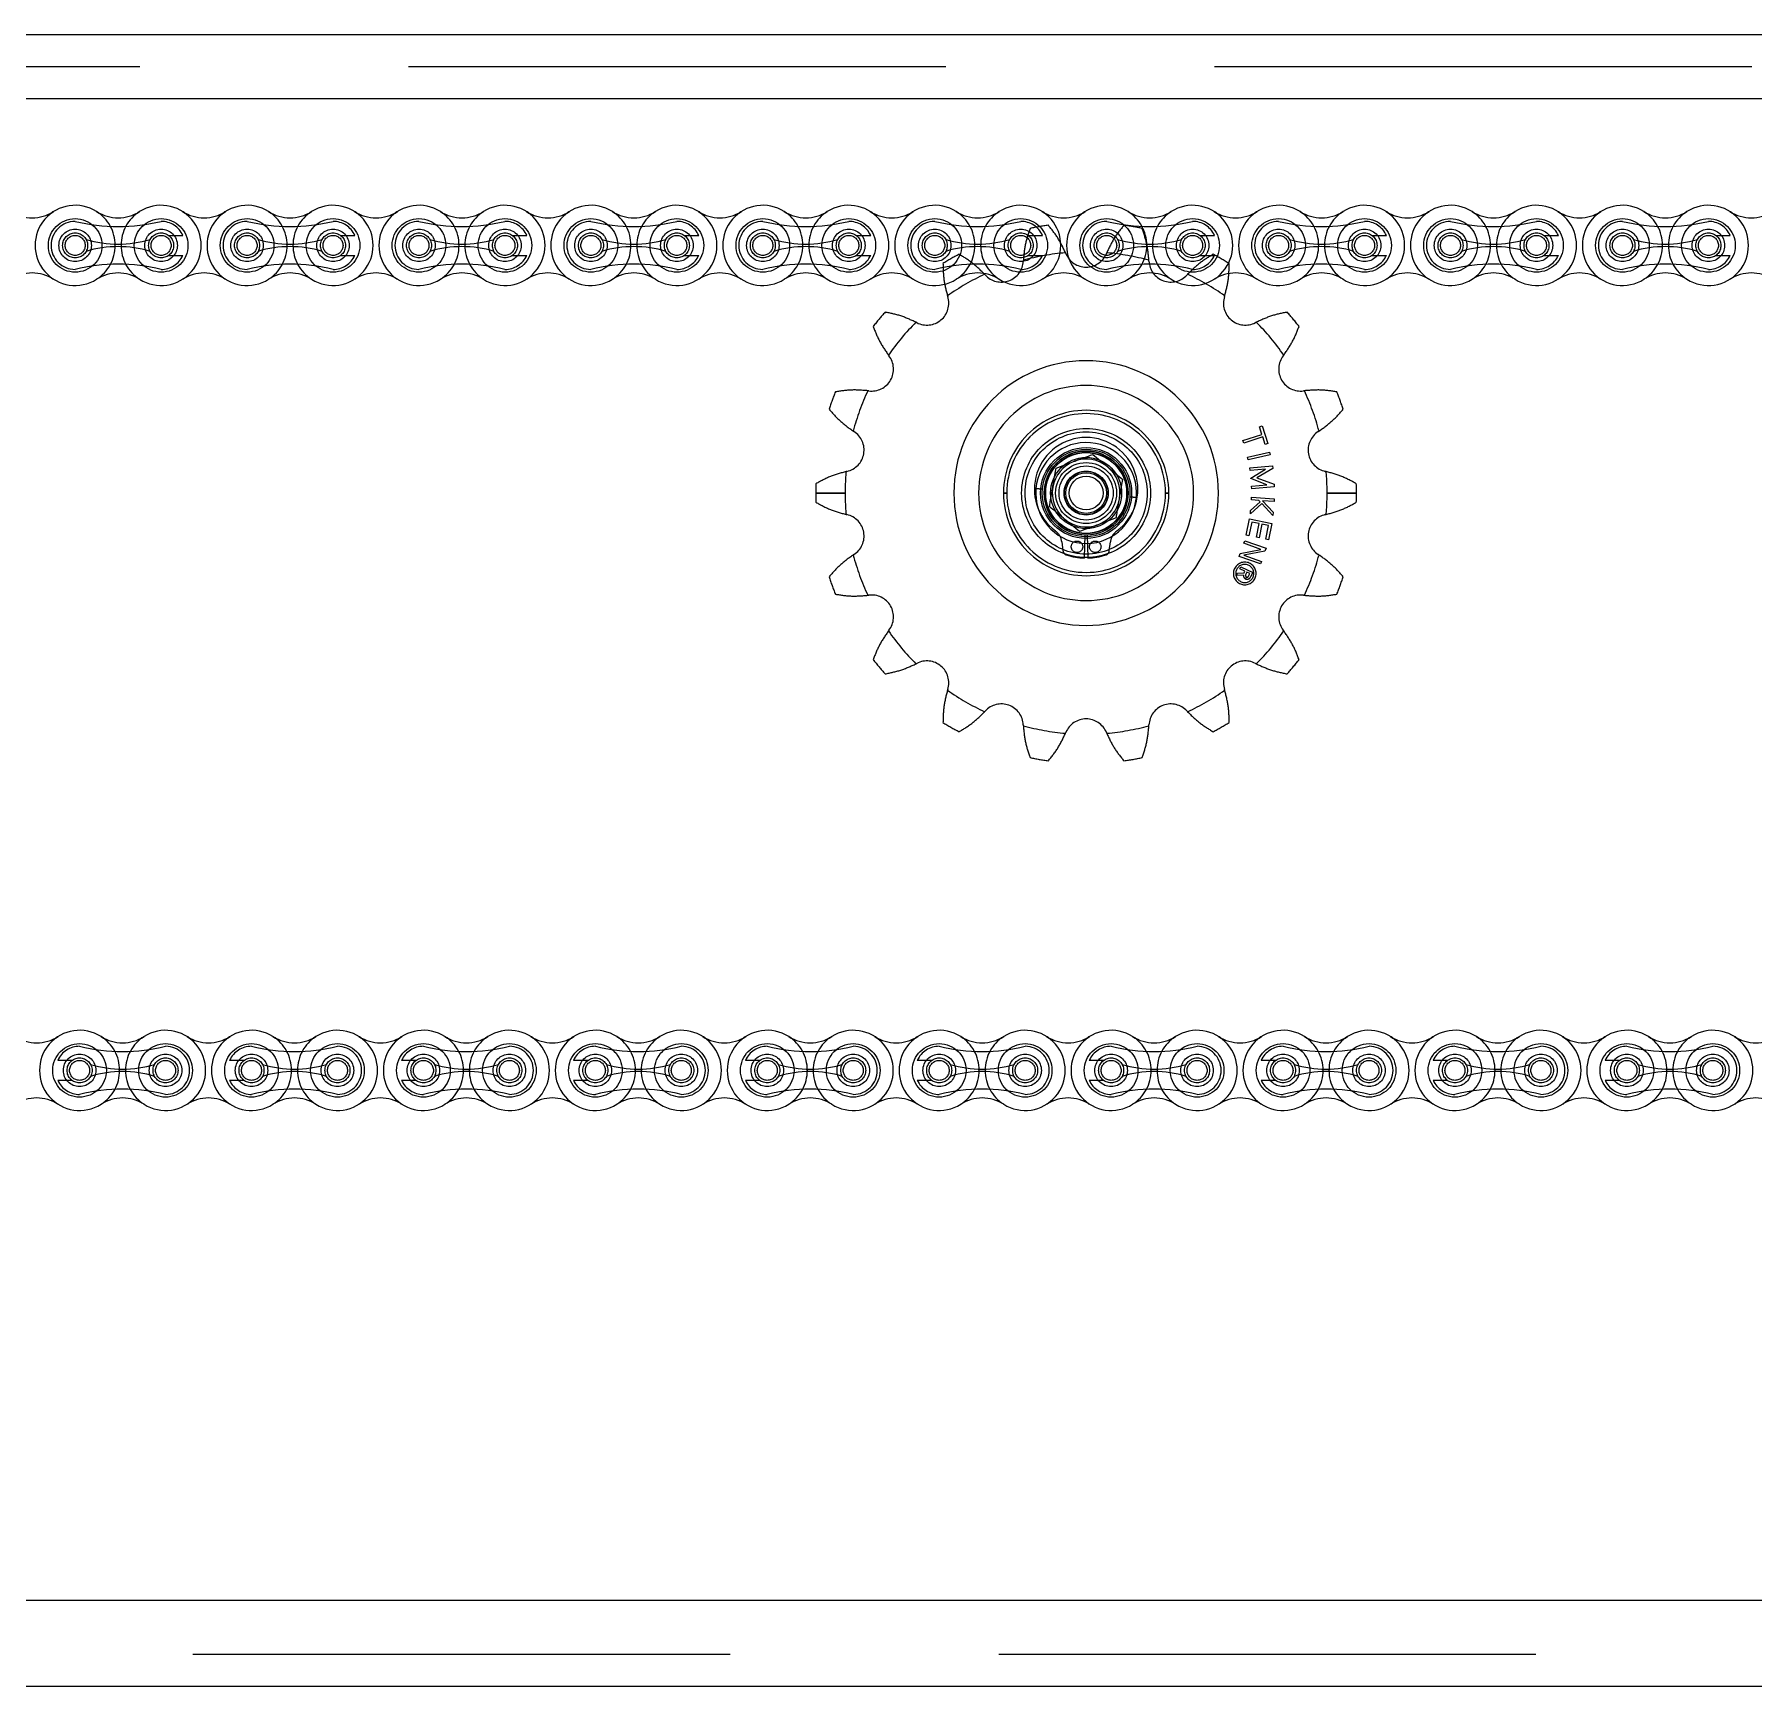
# Model space of a CAD drawing. Header units: metres. Extents: x 0 to 21025, y 0 to 14850.
# Drawn here: x 4942.5 to 5196.5, y 13545.1 to 13789.1 of the extents above; entities that cross this region are included whole.
import ezdxf

# ---------------------------------------------------------------- set-up
doc = ezdxf.new("R2010")
doc.units = ezdxf.units.M
doc.header["$LTSCALE"] = 25
doc.linetypes.add('HIDDEN2', pattern=[4.7625, 3.175, -1.5875])
doc.layers.add('SL4', color=4, linetype='Continuous')
doc.layers.add('ST1', color=7, linetype='HIDDEN2')

msp = doc.modelspace()

# ---------------------------------------------------------------- linework, layer by layer
at = {"layer": 'SL4'}
for p, q in [((4878.736, 13789.133), (5823.739, 13789.133)), ((5828.736, 13779.608), (4878.736, 13779.608)), ((5098.869, 13727.094), (5101.09, 13725.25)), ((5093.454, 13725.091), (5096.162, 13726.093)), ((5096.923, 13715.712), (5094.702, 13717.556)), ((5102.338, 13717.715), (5099.631, 13716.714)), ((4926.236, 13557.896), (5828.736, 13557.896)), ((5828.736, 13545.133), (4926.236, 13545.133))]:
    msp.add_line(p, q, dxfattribs=at)
for radius in [6, 3, 2.5]:
    msp.add_circle((5097.896, 13721.403), radius, dxfattribs=at)
for start, end in [(50.29785, 110.29785), (110.29785, 170.29785), (350.29785, 50.29785), (170.29785, 230.29785), (290.29785, 350.29785), (230.29785, 290.29785)]:
    msp.add_arc((5097.896, 13721.403), 5, start, end, dxfattribs=at)
for points, knots in [([(5096.162, 13726.093), (5096.226, 13726.117), (5097.14, 13726.455), (5098.036, 13726.786), (5098.869, 13727.094)], [0, 0, 0, 0, 0.0702006, 1, 1, 1, 1]), ([(5092.968, 13722.246), (5093.012, 13722.505), (5093.177, 13723.468), (5093.337, 13724.406), (5093.454, 13725.091)], [0, 0, 0, 0, 0.2686336, 1, 1, 1, 1]), ([(5101.09, 13725.25), (5101.143, 13725.206), (5101.893, 13724.584), (5102.628, 13723.974), (5103.311, 13723.406)], [0, 0, 0, 0, 0.07020058, 1, 1, 1, 1]), ([(5092.481, 13719.4), (5092.522, 13719.639), (5092.681, 13720.567), (5092.846, 13721.53), (5092.968, 13722.246)], [0, 0, 0, 0, 0.2575513, 1, 1, 1, 1]), ([(5102.825, 13720.561), (5102.869, 13720.819), (5103.034, 13721.783), (5103.194, 13722.72), (5103.311, 13723.406)], [0, 0, 0, 0, 0.2686336, 1, 1, 1, 1]), ([(5094.702, 13717.556), (5094.65, 13717.6), (5093.9, 13718.223), (5093.165, 13718.833), (5092.481, 13719.4)], [0, 0, 0, 0, 0.07020058, 1, 1, 1, 1]), ([(5102.338, 13717.715), (5102.379, 13717.954), (5102.538, 13718.882), (5102.703, 13719.845), (5102.825, 13720.561)], [0, 0, 0, 0, 0.2575513, 1, 1, 1, 1]), ([(5099.631, 13716.714), (5099.567, 13716.69), (5098.652, 13716.352), (5097.756, 13716.02), (5096.923, 13715.712)], [0, 0, 0, 0, 0.0702006, 1, 1, 1, 1])]:
    msp.add_open_spline(points, degree=3, knots=knots, dxfattribs=at)
at = {"layer": 'ST1'}
for p, q in [((4878.736, 13784.371), (5878.736, 13784.371)), ((5878.736, 13779.608), (4878.736, 13779.608)), ((4962.342, 13759.449), (4964.465, 13759.449)), ((4987.742, 13759.449), (4989.865, 13759.449)), ((5013.142, 13759.449), (5015.265, 13759.449)), ((5038.541, 13759.449), (5040.665, 13759.449)), ((5063.941, 13759.449), (5066.065, 13759.449)), ((5089.341, 13759.449), (5091.465, 13759.449)), ((5114.741, 13759.449), (5116.865, 13759.449)), ((5140.141, 13759.449), (5142.265, 13759.449)), ((5165.541, 13759.449), (5167.665, 13759.449)), ((5190.941, 13759.449), (5193.065, 13759.449)), ((4962.342, 13756.497), (4964.465, 13756.497)), ((4987.742, 13756.497), (4989.865, 13756.497)), ((5013.142, 13756.497), (5015.265, 13756.497)), ((5038.541, 13756.497), (5040.665, 13756.497)), ((5063.941, 13756.497), (5066.065, 13756.497)), ((5089.341, 13756.497), (5091.465, 13756.497)), ((5114.741, 13756.497), (5116.865, 13756.497)), ((5140.141, 13756.497), (5142.265, 13756.497)), ((5165.541, 13756.497), (5167.665, 13756.497)), ((5190.941, 13756.497), (5193.065, 13756.497)), ((5123.494, 13731.176), (5123.884, 13731.303)), ((5123.884, 13731.303), (5124.731, 13728.701)), ((5121.064, 13729.157), (5123.855, 13730.065)), ((5121.188, 13728.776), (5121.064, 13729.157)), ((5123.98, 13729.683), (5121.188, 13728.776)), ((5123.855, 13730.065), (5123.494, 13731.176)), ((5124.341, 13728.574), (5123.98, 13729.683)), ((5124.731, 13728.701), (5124.341, 13728.574)), ((5121.742, 13726.72), (5125.013, 13727.42)), ((5121.826, 13726.327), (5121.742, 13726.72)), ((5125.097, 13727.027), (5121.826, 13726.327)), ((5125.013, 13727.42), (5125.097, 13727.027)), ((5122.09, 13725.138), (5125.422, 13725.437)), ((5122.126, 13724.739), (5122.09, 13725.138)), ((5124.387, 13724.94), (5122.126, 13724.739)), ((5122.227, 13723.6), (5124.387, 13724.94)), ((5125.458, 13725.035), (5123.114, 13723.658)), ((5123.114, 13723.658), (5125.665, 13722.718)), ((5125.422, 13725.437), (5125.458, 13725.035)), ((5062.289, 13721.403), (5057.956, 13721.403)), ((5057.956, 13721.403), (5062.289, 13721.403)), ((5057.956, 13721.403), (5062.289, 13721.403)), ((5062.289, 13721.403), (5057.956, 13721.403)), ((5085.681, 13721.403), (5086.17, 13721.403)), ((5086.17, 13721.403), (5085.681, 13721.403)), ((5086.17, 13721.403), (5085.681, 13721.403)), ((5085.681, 13721.403), (5086.17, 13721.403)), ((5091.446, 13721.968), (5090.473, 13722.053)), ((5090.473, 13722.053), (5091.446, 13721.968)), ((5090.473, 13722.053), (5091.446, 13721.968)), ((5091.446, 13721.968), (5090.473, 13722.053)), ((5109.623, 13721.403), (5110.111, 13721.403)), ((5110.111, 13721.403), (5109.623, 13721.403)), ((5110.111, 13721.403), (5109.623, 13721.403)), ((5109.623, 13721.403), (5110.111, 13721.403)), ((5122.231, 13723.557), (5122.227, 13723.6)), ((5124.595, 13722.622), (5122.231, 13723.557)), ((5122.333, 13722.418), (5124.595, 13722.622)), ((5122.368, 13722.023), (5122.333, 13722.418)), ((5125.701, 13722.323), (5122.368, 13722.023)), ((5125.665, 13722.718), (5125.701, 13722.323)), ((5137.836, 13721.403), (5133.504, 13721.403)), ((5133.504, 13721.403), (5137.836, 13721.403)), ((5133.504, 13721.403), (5137.836, 13721.403)), ((5137.836, 13721.403), (5133.504, 13721.403)), ((5105.32, 13720.754), (5104.347, 13720.839)), ((5104.347, 13720.839), (5105.32, 13720.754)), ((5104.347, 13720.839), (5105.32, 13720.754)), ((5105.32, 13720.754), (5104.347, 13720.839)), ((5123.838, 13719.854), (5122.164, 13718.337)), ((5122.164, 13718.337), (5122.202, 13718.834)), ((5122.202, 13718.834), (5123.603, 13720.104)), ((5122.319, 13720.388), (5122.35, 13720.788)), ((5123.413, 13720.306), (5122.319, 13720.388)), ((5122.35, 13720.788), (5125.686, 13720.537)), ((5123.603, 13720.104), (5123.413, 13720.306)), ((5125.501, 13718.086), (5123.838, 13719.854)), ((5123.956, 13720.265), (5125.538, 13718.583)), ((5125.655, 13720.137), (5123.956, 13720.265)), ((5125.538, 13718.583), (5125.501, 13718.086)), ((5125.686, 13720.537), (5125.655, 13720.137)), ((5121.553, 13715.181), (5122.058, 13717.586)), ((5122.377, 13717.108), (5121.954, 13715.097)), ((5122.058, 13717.586), (5125.332, 13716.899)), ((5123.475, 13716.878), (5122.377, 13717.108)), ((5123.052, 13714.866), (5123.475, 13716.878)), ((5123.877, 13716.794), (5123.454, 13714.782)), ((5124.848, 13716.59), (5123.877, 13716.794)), ((5124.425, 13714.578), (5124.848, 13716.59)), ((5125.332, 13716.899), (5124.827, 13714.493)), ((5094.3, 13714.201), (5094.475, 13712.87)), ((5097.646, 13711.807), (5097.735, 13715.205)), ((5098.058, 13715.205), (5098.146, 13711.807)), ((5101.317, 13712.87), (5101.493, 13714.201)), ((5121.187, 13713.984), (5121.322, 13714.362)), ((5123.729, 13713.077), (5121.187, 13713.984)), ((5121.322, 13714.362), (5124.473, 13713.238)), ((5121.954, 13715.097), (5121.553, 13715.181)), ((5123.454, 13714.782), (5123.052, 13714.866)), ((5124.827, 13714.493), (5124.425, 13714.578)), ((5120.497, 13712.047), (5120.649, 13712.475)), ((5123.649, 13710.925), (5120.497, 13712.047)), ((5120.649, 13712.475), (5123.729, 13713.077)), ((5124.315, 13712.793), (5121.175, 13712.231)), ((5121.175, 13712.231), (5123.784, 13711.303)), ((5123.784, 13711.303), (5123.649, 13710.925)), ((5124.473, 13713.238), (5124.315, 13712.793)), ((5120.095, 13709.23), (5120.265, 13709.59)), ((5121.124, 13709.254), (5120.095, 13709.23)), ((5120.265, 13709.59), (5121.246, 13709.613)), ((5120.6, 13710.217), (5120.741, 13710.514)), ((5121.361, 13709.857), (5120.6, 13710.217)), ((5120.741, 13710.514), (5122.51, 13709.678)), ((5121.246, 13709.613), (5121.361, 13709.857)), ((5121.572, 13709.008), (5121.439, 13708.726)), ((5121.446, 13708.722), (5121.58, 13709.005)), ((5121.649, 13709.734), (5121.459, 13709.333)), ((5122.092, 13709.524), (5121.649, 13709.734)), ((5121.905, 13709.129), (5122.092, 13709.524)), ((5122.51, 13709.678), (5122.199, 13709.02)), ((4948.083, 13637.614), (4945.959, 13637.614)), ((4973.483, 13637.614), (4971.359, 13637.614)), ((4998.883, 13637.614), (4996.759, 13637.614)), ((5024.283, 13637.614), (5022.159, 13637.614)), ((5049.683, 13637.614), (5047.559, 13637.614)), ((5075.083, 13637.614), (5072.959, 13637.614)), ((5100.483, 13637.614), (5098.359, 13637.614)), ((5125.883, 13637.614), (5123.759, 13637.614)), ((5151.283, 13637.614), (5149.159, 13637.614)), ((5176.683, 13637.614), (5174.559, 13637.614)), ((4948.083, 13634.662), (4945.959, 13634.662)), ((4973.483, 13634.662), (4971.359, 13634.662)), ((4998.883, 13634.662), (4996.759, 13634.662)), ((5024.283, 13634.662), (5022.159, 13634.662)), ((5049.683, 13634.662), (5047.559, 13634.662)), ((5075.083, 13634.662), (5072.959, 13634.662)), ((5100.483, 13634.662), (5098.359, 13634.662)), ((5125.883, 13634.662), (5123.759, 13634.662)), ((5151.283, 13634.662), (5149.159, 13634.662)), ((5176.683, 13634.662), (5174.559, 13634.662)), ((4878.736, 13557.896), (5878.736, 13557.896)), ((5878.736, 13549.896), (4878.736, 13549.896))]:
    msp.add_line(p, q, dxfattribs=at)
for centre, radius in [((4948.535, 13757.973), 3.96), ((4961.235, 13757.973), 3.96), ((4973.935, 13757.973), 3.96), ((4986.635, 13757.973), 3.96), ((4999.335, 13757.973), 3.96), ((5012.034, 13757.973), 3.96), ((5024.734, 13757.973), 3.96), ((5037.434, 13757.973), 3.96), ((5050.134, 13757.973), 3.96), ((5062.834, 13757.973), 3.96), ((5075.534, 13757.973), 3.96), ((5088.234, 13757.973), 3.96), ((5100.934, 13757.973), 3.96), ((5113.634, 13757.973), 3.96), ((5126.334, 13757.973), 3.96), ((5139.034, 13757.973), 3.96), ((5151.734, 13757.973), 3.96), ((5164.434, 13757.973), 3.96), ((5177.134, 13757.973), 3.96), ((5189.834, 13757.973), 3.96), ((4948.535, 13757.973), 2.398), ((4948.535, 13757.973), 1.845), ((4948.535, 13757.973), 1.476), ((4961.235, 13757.973), 2.398), ((4961.235, 13757.973), 1.845), ((4961.235, 13757.973), 1.476), ((4973.935, 13757.973), 2.398), ((4973.935, 13757.973), 1.845), ((4973.935, 13757.973), 1.476), ((4986.635, 13757.973), 2.399), ((4986.635, 13757.973), 1.845), ((4986.635, 13757.973), 1.476), ((4999.335, 13757.973), 2.398), ((4999.335, 13757.973), 1.845), ((4999.335, 13757.973), 1.476), ((5012.034, 13757.973), 2.398), ((5012.034, 13757.973), 1.845), ((5012.034, 13757.973), 1.476), ((5024.734, 13757.973), 2.398), ((5024.734, 13757.973), 1.845), ((5024.734, 13757.973), 1.476), ((5037.434, 13757.973), 2.398), ((5037.434, 13757.973), 1.845), ((5037.434, 13757.973), 1.476), ((5050.134, 13757.973), 2.398), ((5050.134, 13757.973), 1.845), ((5050.134, 13757.973), 1.476), ((5062.834, 13757.973), 2.399), ((5062.834, 13757.973), 1.845), ((5062.834, 13757.973), 1.476), ((5075.534, 13757.973), 2.398), ((5075.534, 13757.973), 1.845), ((5075.534, 13757.973), 1.476), ((5088.234, 13757.973), 2.399), ((5088.234, 13757.973), 1.845), ((5088.234, 13757.973), 1.476), ((5100.934, 13757.973), 2.399), ((5100.934, 13757.973), 1.845), ((5100.934, 13757.973), 1.476), ((5113.634, 13757.973), 2.398), ((5113.634, 13757.973), 1.845), ((5113.634, 13757.973), 1.476), ((5126.334, 13757.973), 2.398), ((5126.334, 13757.973), 1.845), ((5126.334, 13757.973), 1.476), ((5139.034, 13757.973), 2.398), ((5139.034, 13757.973), 1.845), ((5139.034, 13757.973), 1.476), ((5151.734, 13757.973), 2.398), ((5151.734, 13757.973), 1.845), ((5151.734, 13757.973), 1.476), ((5164.434, 13757.973), 2.398), ((5164.434, 13757.973), 1.845), ((5164.434, 13757.973), 1.476), ((5177.134, 13757.973), 2.398), ((5177.134, 13757.973), 1.845), ((5177.134, 13757.973), 1.476), ((5189.834, 13757.973), 2.399), ((5189.834, 13757.973), 1.845), ((5189.834, 13757.973), 1.476), ((5097.896, 13721.403), 9.525), ((5097.896, 13721.403), 9.025), ((5097.896, 13721.403), 6.725), ((5097.896, 13721.403), 6.725), ((5097.896, 13721.403), 6.475), ((5097.896, 13721.403), 6.2), ((5097.896, 13721.403), 5.975), ((5097.896, 13721.403), 5.25), ((5097.896, 13721.403), 5.25), ((5097.896, 13721.403), 4.5), ((5097.896, 13721.403), 4), ((5097.896, 13721.403), 3.25), ((5097.896, 13721.403), 3.25), ((5097.896, 13721.403), 3.2), ((5096.546, 13713.467), 0.85), ((5099.246, 13713.467), 0.85), ((4949.19, 13636.138), 3.96), ((4961.89, 13636.138), 3.96), ((4974.59, 13636.138), 3.96), ((4987.29, 13636.138), 3.96), ((4999.99, 13636.138), 3.96), ((5012.69, 13636.138), 3.96), ((5025.39, 13636.138), 3.96), ((5038.09, 13636.138), 3.96), ((5050.79, 13636.138), 3.96), ((5063.49, 13636.138), 3.96), ((5076.19, 13636.138), 3.96), ((5088.89, 13636.138), 3.96), ((5101.59, 13636.138), 3.96), ((5114.29, 13636.138), 3.96), ((5126.99, 13636.138), 3.96), ((5139.69, 13636.138), 3.96), ((5152.39, 13636.138), 3.96), ((5165.09, 13636.138), 3.96), ((5177.79, 13636.138), 3.96), ((5190.489, 13636.138), 3.96), ((4949.19, 13636.138), 2.398), ((4949.19, 13636.138), 1.845), ((4949.19, 13636.138), 1.476), ((4961.89, 13636.138), 2.398), ((4961.89, 13636.138), 1.845), ((4961.89, 13636.138), 1.476), ((4974.59, 13636.138), 2.398), ((4974.59, 13636.138), 1.845), ((4974.59, 13636.138), 1.476), ((4987.29, 13636.138), 2.398), ((4987.29, 13636.138), 1.845), ((4987.29, 13636.138), 1.476), ((4999.99, 13636.138), 2.398), ((4999.99, 13636.138), 1.845), ((4999.99, 13636.138), 1.476), ((5012.69, 13636.138), 2.398), ((5012.69, 13636.138), 1.845), ((5012.69, 13636.138), 1.476), ((5025.39, 13636.138), 2.398), ((5025.39, 13636.138), 1.845), ((5025.39, 13636.138), 1.476), ((5038.09, 13636.138), 2.398), ((5038.09, 13636.138), 1.845), ((5038.09, 13636.138), 1.476), ((5050.79, 13636.138), 2.398), ((5050.79, 13636.138), 1.845), ((5050.79, 13636.138), 1.476), ((5063.49, 13636.138), 2.399), ((5063.49, 13636.138), 1.845), ((5063.49, 13636.138), 1.476), ((5076.19, 13636.138), 2.398), ((5076.19, 13636.138), 1.845), ((5076.19, 13636.138), 1.476), ((5088.89, 13636.138), 2.398), ((5088.89, 13636.138), 1.845), ((5088.89, 13636.138), 1.476), ((5101.59, 13636.138), 2.399), ((5101.59, 13636.138), 1.845), ((5101.59, 13636.138), 1.476), ((5114.29, 13636.138), 2.399), ((5114.29, 13636.138), 1.845), ((5114.29, 13636.138), 1.476), ((5126.99, 13636.138), 2.398), ((5126.99, 13636.138), 1.845), ((5126.99, 13636.138), 1.476), ((5139.69, 13636.138), 2.398), ((5139.69, 13636.138), 1.845), ((5139.69, 13636.138), 1.476), ((5152.39, 13636.138), 2.399), ((5152.39, 13636.138), 1.845), ((5152.39, 13636.138), 1.476), ((5165.09, 13636.138), 2.399), ((5165.09, 13636.138), 1.845), ((5165.09, 13636.138), 1.476), ((5177.79, 13636.138), 2.398), ((5177.79, 13636.138), 1.845), ((5177.79, 13636.138), 1.476), ((5190.489, 13636.138), 2.398), ((5190.489, 13636.138), 1.845), ((5190.489, 13636.138), 1.476)]:
    msp.add_circle(centre, radius, dxfattribs=at)
for centre, radius, start, end in [((4942.185, 13767.966), 5.92, 237.56669, 302.43331), ((4948.535, 13757.973), 5.92, 57.56669, 302.43331), ((4954.885, 13767.966), 5.92, 237.56669, 302.43331), ((4948.535, 13757.973), 5.92, 302.43326, 57.56674), ((4961.235, 13757.973), 5.92, 122.43326, 237.56674), ((4961.235, 13757.973), 5.92, 237.56669, 122.43331), ((4967.585, 13767.966), 5.92, 237.56669, 302.43331), ((4973.935, 13757.973), 5.92, 57.56669, 302.43331), ((4980.285, 13767.966), 5.92, 237.56669, 302.43331), ((4973.935, 13757.973), 5.92, 302.43326, 57.56674), ((4986.635, 13757.973), 5.92, 122.43326, 237.56674), ((4986.635, 13757.973), 5.92, 237.56669, 122.43331), ((4992.985, 13767.966), 5.92, 237.56669, 302.43331), ((4999.335, 13757.973), 5.92, 57.56669, 302.43331), ((5005.685, 13767.966), 5.92, 237.56669, 302.43331), ((4999.335, 13757.973), 5.92, 302.43326, 57.56674), ((5012.034, 13757.973), 5.92, 122.43326, 237.56674), ((5012.034, 13757.973), 5.92, 237.56669, 122.43331), ((5018.384, 13767.966), 5.92, 237.56669, 302.43331), ((5024.734, 13757.973), 5.92, 57.56669, 302.43331), ((5031.084, 13767.966), 5.92, 237.56669, 302.43331), ((5024.734, 13757.973), 5.92, 302.43326, 57.56674), ((5037.434, 13757.973), 5.92, 122.43326, 237.56674), ((5037.434, 13757.973), 5.92, 237.56669, 122.43331), ((5043.784, 13767.966), 5.92, 237.56669, 302.43331), ((5050.134, 13757.973), 5.92, 57.56669, 302.43331), ((5056.484, 13767.966), 5.92, 237.56669, 302.43331), ((5050.134, 13757.973), 5.92, 302.43326, 57.56674), ((5062.834, 13757.973), 5.92, 122.43326, 237.56674), ((5062.834, 13757.973), 5.92, 237.56669, 122.43331), ((5069.184, 13767.966), 5.92, 237.56669, 302.43331), ((5075.534, 13757.973), 5.92, 57.56669, 302.43331), ((5081.884, 13767.966), 5.92, 237.56669, 302.43331), ((5075.534, 13757.973), 5.92, 302.43326, 57.56674), ((5088.234, 13757.973), 5.92, 122.43326, 237.56674), ((5088.234, 13757.973), 5.92, 237.56669, 122.43331), ((5094.584, 13767.966), 5.92, 237.56669, 302.43331), ((5100.934, 13757.973), 5.92, 57.56669, 302.43331), ((5107.284, 13767.966), 5.92, 237.56669, 302.43331), ((5100.934, 13757.973), 5.92, 302.43326, 57.56674), ((5113.634, 13757.973), 5.92, 122.43326, 237.56674), ((5113.634, 13757.973), 5.92, 237.56669, 122.43331), ((5119.984, 13767.966), 5.92, 237.56669, 302.43331), ((5126.334, 13757.973), 5.92, 57.56669, 302.43331), ((5132.684, 13767.966), 5.92, 237.56669, 302.43331), ((5126.334, 13757.973), 5.92, 302.43326, 57.56674), ((5139.034, 13757.973), 5.92, 122.43326, 237.56674), ((5139.034, 13757.973), 5.92, 237.56669, 122.43331), ((5145.384, 13767.966), 5.92, 237.56669, 302.43331), ((5151.734, 13757.973), 5.92, 57.56669, 302.43331), ((5158.084, 13767.966), 5.92, 237.56669, 302.43331), ((5151.734, 13757.973), 5.92, 302.43326, 57.56674), ((5164.434, 13757.973), 5.92, 122.43326, 237.56674), ((5164.434, 13757.973), 5.92, 237.56669, 122.43331), ((5170.784, 13767.966), 5.92, 237.56669, 302.43331), ((5177.134, 13757.973), 5.92, 57.56669, 302.43331), ((5183.484, 13767.966), 5.92, 237.56669, 302.43331), ((5177.134, 13757.973), 5.92, 302.43326, 57.56674), ((5189.834, 13757.973), 5.92, 122.43326, 237.56674), ((5189.834, 13757.973), 5.92, 237.56669, 122.43331), ((5196.184, 13767.966), 5.92, 237.56669, 302.43331), ((4948.535, 13757.973), 3.552, 90, 270), ((4954.885, 13787.07), 26.322, 256.04015, 283.95985), ((4961.235, 13757.973), 3.552, 24.55336, 90), ((4973.935, 13757.973), 3.552, 90, 270), ((4980.285, 13787.07), 26.322, 256.04015, 283.95985), ((4986.635, 13757.973), 3.552, 24.55336, 90), ((4999.335, 13757.973), 3.552, 90, 270), ((5005.685, 13787.07), 26.322, 256.04015, 283.95985), ((5012.034, 13757.973), 3.552, 24.55336, 90), ((5024.734, 13757.973), 3.552, 90, 270), ((5031.084, 13787.07), 26.322, 256.04015, 283.95985), ((5037.434, 13757.973), 3.552, 24.55336, 90), ((5050.134, 13757.973), 3.552, 90, 270), ((5056.484, 13787.07), 26.322, 256.04015, 283.95985), ((5062.834, 13757.973), 3.552, 24.55336, 90), ((5075.534, 13757.973), 3.552, 90, 270), ((5081.884, 13787.07), 26.322, 256.04015, 283.95985), ((5088.234, 13757.973), 3.552, 24.55336, 90), ((5097.896, 13721.403), 39.94, 98.03204, 101.96796), ((5100.934, 13757.973), 3.552, 90, 270), ((5107.284, 13787.07), 26.322, 256.04015, 283.95985), ((5097.896, 13721.403), 39.94, 78.03204, 81.96796), ((5113.634, 13757.973), 3.552, 24.55336, 90), ((5126.334, 13757.973), 3.552, 90, 270), ((5132.684, 13787.07), 26.322, 256.04015, 283.95985), ((5139.034, 13757.973), 3.552, 24.55336, 90), ((5151.734, 13757.973), 3.552, 90, 270), ((5158.084, 13787.07), 26.322, 256.04015, 283.95985), ((5164.434, 13757.973), 3.552, 24.55336, 90), ((5177.134, 13757.973), 3.552, 90, 270), ((5183.484, 13787.07), 26.322, 256.04015, 283.95985), ((5189.834, 13757.973), 3.552, 24.55336, 90), ((4954.885, 13774.326), 16.175, 252.993, 287.007), ((4954.885, 13741.621), 16.175, 72.993, 107.007), ((4980.285, 13774.326), 16.175, 252.993, 287.007), ((4980.285, 13741.621), 16.175, 72.993, 107.007), ((5005.685, 13774.326), 16.175, 252.993, 287.007), ((5005.685, 13741.621), 16.175, 72.993, 107.007), ((5031.084, 13774.326), 16.175, 252.993, 287.007), ((5031.084, 13741.621), 16.175, 72.993, 107.007), ((5056.484, 13774.326), 16.175, 252.993, 287.007), ((5056.484, 13741.621), 16.175, 72.993, 107.007), ((5097.896, 13721.403), 39.94, 118.03204, 121.96796), ((5081.884, 13774.326), 16.175, 252.993, 287.007), ((5081.884, 13741.621), 16.175, 72.993, 107.007), ((5097.896, 13721.403), 35.607, 94.90066, 105.09934), ((5097.896, 13721.403), 35.607, 94.90066, 105.09934), ((5097.896, 13721.403), 35.607, 94.90066, 105.09934), ((5097.896, 13721.403), 35.607, 94.90066, 105.09934), ((5080.686, 13750.872), 15.39, 22.5, 22.98231), ((5097.896, 13758), 3.238, 202.5, 337.5), ((5115.107, 13750.872), 15.39, 157.01769, 157.5), ((5097.896, 13721.403), 35.607, 74.90066, 85.09934), ((5097.896, 13721.403), 35.607, 74.90066, 85.09934), ((5097.896, 13721.403), 35.607, 74.90066, 85.09934), ((5097.896, 13721.403), 35.607, 74.90066, 85.09934), ((5107.284, 13774.326), 16.175, 252.993, 287.007), ((5107.284, 13741.621), 16.175, 72.993, 107.007), ((5097.896, 13721.403), 39.94, 58.03204, 61.96796), ((5132.684, 13774.326), 16.175, 252.993, 287.007), ((5132.684, 13741.621), 16.175, 72.993, 107.007), ((5158.084, 13774.326), 16.175, 252.993, 287.007), ((5158.084, 13741.621), 16.175, 72.993, 107.007), ((5183.484, 13774.326), 16.175, 252.993, 287.007), ((5183.484, 13741.621), 16.175, 72.993, 107.007), ((4954.885, 13728.877), 26.322, 76.04015, 103.95985), ((4961.235, 13757.973), 3.552, 270, 335.44664), ((4980.285, 13728.877), 26.322, 76.04015, 103.95985), ((4986.635, 13757.973), 3.552, 270, 335.44664), ((5005.685, 13728.877), 26.322, 76.04015, 103.95985), ((5012.034, 13757.973), 3.552, 270, 335.44664), ((5031.084, 13728.877), 26.322, 76.04015, 103.95985), ((5037.434, 13757.973), 3.552, 270, 335.44664), ((5056.484, 13728.877), 26.322, 76.04015, 103.95985), ((5062.834, 13757.973), 3.552, 270, 335.44664), ((5081.884, 13728.877), 26.322, 76.04015, 103.95985), ((5085.379, 13755.793), 3.238, 222.5, 357.5), ((5088.234, 13757.973), 3.552, 270, 335.44664), ((5103.99, 13754.981), 15.39, 177.01769, 177.5), ((5107.284, 13728.877), 26.322, 76.04015, 103.95985), ((5091.803, 13754.981), 15.39, 2.5, 2.98231), ((5110.413, 13755.793), 3.238, 182.5, 317.5), ((5113.634, 13757.973), 3.552, 270, 335.44664), ((5132.684, 13728.877), 26.322, 76.04015, 103.95985), ((5139.034, 13757.973), 3.552, 270, 335.44664), ((5158.084, 13728.877), 26.322, 76.04015, 103.95985), ((5164.434, 13757.973), 3.552, 270, 335.44664), ((5183.484, 13728.877), 26.322, 76.04015, 103.95985), ((5189.834, 13757.973), 3.552, 270, 335.44664), ((4942.185, 13747.98), 5.92, 57.56669, 122.43331), ((4954.885, 13747.98), 5.92, 57.56669, 122.43331), ((4967.585, 13747.98), 5.92, 57.56669, 122.43331), ((4980.285, 13747.98), 5.92, 57.56669, 122.43331), ((4992.985, 13747.98), 5.92, 57.56669, 122.43331), ((5005.685, 13747.98), 5.92, 57.56669, 122.43331), ((5018.384, 13747.98), 5.92, 57.56669, 122.43331), ((5031.084, 13747.98), 5.92, 57.56669, 122.43331), ((5043.784, 13747.98), 5.92, 57.56669, 122.43331), ((5056.484, 13747.98), 5.92, 57.56669, 122.43331), ((5069.184, 13747.98), 5.92, 57.56669, 122.43331), ((5097.896, 13721.403), 35.607, 114.90066, 125.09934), ((5097.896, 13721.403), 35.607, 114.90066, 125.09934), ((5097.896, 13721.403), 35.607, 114.90066, 125.09934), ((5097.896, 13721.403), 35.607, 114.90066, 125.09934), ((5081.884, 13747.98), 5.92, 57.56669, 122.43331), ((5071.645, 13743.208), 15.39, 42.5, 42.98231), ((5094.584, 13747.98), 5.92, 57.56669, 122.43331), ((5107.284, 13747.98), 5.92, 57.56669, 122.43331), ((5124.148, 13743.208), 15.39, 137.01769, 137.5), ((5097.896, 13721.403), 35.607, 54.90066, 65.09934), ((5097.896, 13721.403), 35.607, 54.90066, 65.09934), ((5097.896, 13721.403), 35.607, 54.90066, 65.09934), ((5097.896, 13721.403), 35.607, 54.90066, 65.09934), ((5119.984, 13747.98), 5.92, 57.56669, 122.43331), ((5132.684, 13747.98), 5.92, 57.56669, 122.43331), ((5145.384, 13747.98), 5.92, 57.56669, 122.43331), ((5158.084, 13747.98), 5.92, 57.56669, 122.43331), ((5170.784, 13747.98), 5.92, 57.56669, 122.43331), ((5183.484, 13747.98), 5.92, 57.56669, 122.43331), ((5196.184, 13747.98), 5.92, 57.56669, 122.43331), ((5074.372, 13749.438), 3.238, 242.5, 17.5), ((5092.138, 13755.04), 15.39, 197.01769, 197.5), ((5121.42, 13749.438), 3.238, 162.5, 297.5), ((5103.654, 13755.04), 15.39, 342.5, 342.98231), ((5097.896, 13721.403), 39.94, 138.03204, 141.96796), ((5097.896, 13721.403), 35.607, 134.90066, 145.09934), ((5097.896, 13721.403), 35.607, 134.90066, 145.09934), ((5097.896, 13721.403), 35.607, 134.90066, 145.09934), ((5097.896, 13721.403), 35.607, 134.90066, 145.09934), ((5065.771, 13732.915), 15.39, 62.5, 62.98231), ((5130.022, 13732.915), 15.39, 117.01769, 117.5), ((5097.896, 13721.403), 35.607, 34.90066, 45.09934), ((5097.896, 13721.403), 35.607, 34.90066, 45.09934), ((5097.896, 13721.403), 35.607, 34.90066, 45.09934), ((5097.896, 13721.403), 35.607, 34.90066, 45.09934), ((5097.896, 13721.403), 39.94, 38.03204, 41.96796), ((5066.202, 13739.702), 3.238, 262.5, 37.5), ((5080.981, 13751.042), 15.39, 217.01769, 217.5), ((5129.59, 13739.702), 3.238, 142.5, 277.5), ((5114.811, 13751.042), 15.39, 322.5, 322.98231), ((5097.896, 13721.403), 19.544, 0, 180), ((5097.896, 13721.403), 39.94, 158.03204, 161.96796), ((5097.896, 13721.403), 35.607, 154.90066, 165.09934), ((5097.896, 13721.403), 35.607, 154.90066, 165.09934), ((5097.896, 13721.403), 35.607, 154.90066, 165.09934), ((5097.896, 13721.403), 35.607, 154.90066, 165.09934), ((5063.771, 13721.233), 15.39, 82.5, 82.98231), ((5097.896, 13721.403), 15.88, 0, 180), ((5132.022, 13721.233), 15.39, 97.01769, 97.5), ((5097.896, 13721.403), 35.607, 14.90066, 25.09934), ((5097.896, 13721.403), 35.607, 14.90066, 25.09934), ((5097.896, 13721.403), 35.607, 14.90066, 25.09934), ((5097.896, 13721.403), 35.607, 14.90066, 25.09934), ((5097.896, 13721.403), 39.94, 18.03204, 21.96796), ((5097.896, 13721.403), 12.215, 0, 180), ((5097.896, 13721.403), 11.726, 0, 180), ((5097.896, 13721.403), 11.726, 0, 180), ((5097.896, 13721.403), 11.726, 0, 180), ((5097.896, 13721.403), 11.726, 0, 180), ((5061.855, 13727.758), 3.238, 282.5, 57.5), ((5071.864, 13743.469), 15.39, 237.01769, 237.5), ((5097.896, 13721.96), 7.643, 306.50645, 233.49355), ((5097.896, 13721.403), 7.452, 355, 175), ((5097.896, 13721.403), 7.452, 355, 175), ((5097.896, 13721.403), 7.452, 355, 175), ((5097.896, 13721.403), 7.452, 355, 175), ((5133.937, 13727.758), 3.238, 122.5, 257.5), ((5123.928, 13743.469), 15.39, 302.5, 302.98231), ((5097.896, 13721.403), 6.2, 271.49225, 268.50775), ((5097.896, 13721.403), 35.607, 174.90066, 180), ((5097.896, 13721.403), 35.607, 174.90066, 180), ((5097.896, 13721.403), 35.607, 174.90066, 180), ((5097.896, 13721.403), 35.607, 174.90066, 180), ((5065.887, 13709.572), 15.39, 102.5, 102.98231), ((5129.906, 13709.572), 15.39, 77.01769, 77.5), ((5097.896, 13721.403), 35.607, 0, 5.09934), ((5097.896, 13721.403), 35.607, 0, 5.09934), ((5097.896, 13721.403), 35.607, 0, 5.09934), ((5097.896, 13721.403), 35.607, 0, 5.09934), ((5097.896, 13721.403), 39.94, 178.03204, 180), ((5097.896, 13721.403), 39.94, 180, 181.96796), ((5097.896, 13721.403), 35.607, 180, 185.09934), ((5097.896, 13721.403), 35.607, 180, 185.09934), ((5097.896, 13721.403), 35.607, 180, 185.09934), ((5097.896, 13721.403), 35.607, 180, 185.09934), ((5097.896, 13721.403), 19.544, 180, 0), ((5097.896, 13721.403), 15.88, 180, 0), ((5097.896, 13721.403), 12.215, 180, 0), ((5097.896, 13721.403), 11.726, 180, 0), ((5097.896, 13721.403), 11.726, 180, 0), ((5097.896, 13721.403), 11.726, 180, 0), ((5097.896, 13721.403), 11.726, 180, 0), ((5097.896, 13721.403), 7.452, 175, 355), ((5097.896, 13721.403), 7.452, 175, 355), ((5097.896, 13721.403), 7.452, 175, 355), ((5097.896, 13721.403), 7.452, 175, 355), ((5097.896, 13721.403), 35.607, 354.90066, 0), ((5097.896, 13721.403), 35.607, 354.90066, 0), ((5097.896, 13721.403), 35.607, 354.90066, 0), ((5097.896, 13721.403), 35.607, 354.90066, 0), ((5097.896, 13721.403), 39.94, 0, 1.96796), ((5097.896, 13721.403), 39.94, 358.03204, 0), ((5065.887, 13733.235), 15.39, 257.01769, 257.5), ((5061.855, 13715.048), 3.238, 302.5, 77.5), ((5133.937, 13715.048), 3.238, 102.5, 237.5), ((5129.906, 13733.235), 15.39, 282.5, 282.98231), ((5091.922, 13713.888), 2.398, 7.5, 53.49355), ((5103.87, 13713.888), 2.398, 126.50645, 172.5), ((5071.864, 13699.337), 15.39, 122.5, 122.98231), ((5097.896, 13721.403), 35.607, 194.90066, 205.09934), ((5097.896, 13721.403), 35.607, 194.90066, 205.09934), ((5097.896, 13721.403), 35.607, 194.90066, 205.09934), ((5097.896, 13721.403), 35.607, 194.90066, 205.09934), ((5095.219, 13712.968), 0.75, 187.5, 252.39018), ((5097.896, 13721.403), 9.6, 252.39018, 268.50775), ((5097.896, 13721.403), 9.6, 271.49225, 287.60982), ((5100.574, 13712.968), 0.75, 287.60982, 352.5), ((5121.331, 13709.523), 1.673, 90, 270), ((5121.331, 13709.523), 1.673, 270, 90), ((5097.896, 13721.403), 35.607, 334.90066, 345.09934), ((5097.896, 13721.403), 35.607, 334.90066, 345.09934), ((5097.896, 13721.403), 35.607, 334.90066, 345.09934), ((5097.896, 13721.403), 35.607, 334.90066, 345.09934), ((5123.928, 13699.337), 15.39, 57.01769, 57.5), ((5097.896, 13721.403), 39.94, 198.03204, 201.96796), ((5121.331, 13709.523), 1.339, 90, 270), ((5121.681, 13709.228), 0.558, 177.38053, 244.22985), ((5121.331, 13709.523), 1.339, 270, 90), ((5121.681, 13709.228), 0.245, 154.69547, 243.64226), ((5121.681, 13709.228), 0.558, 245.12571, 338.07454), ((5121.681, 13709.228), 0.245, 245.69677, 336.02659), ((5097.896, 13721.403), 39.94, 338.03204, 341.96796), ((5063.771, 13721.574), 15.39, 277.01769, 277.5), ((5066.202, 13703.105), 3.238, 322.5, 97.5), ((5129.59, 13703.105), 3.238, 82.5, 217.5), ((5132.022, 13721.574), 15.39, 262.5, 262.98231), ((5080.981, 13691.765), 15.39, 142.5, 142.98231), ((5097.896, 13721.403), 35.607, 214.90066, 225.09934), ((5097.896, 13721.403), 35.607, 214.90066, 225.09934), ((5097.896, 13721.403), 35.607, 214.90066, 225.09934), ((5097.896, 13721.403), 35.607, 214.90066, 225.09934), ((5097.896, 13721.403), 35.607, 314.90066, 325.09934), ((5097.896, 13721.403), 35.607, 314.90066, 325.09934), ((5097.896, 13721.403), 35.607, 314.90066, 325.09934), ((5097.896, 13721.403), 35.607, 314.90066, 325.09934), ((5114.811, 13691.765), 15.39, 37.01769, 37.5), ((5097.896, 13721.403), 39.94, 218.03204, 221.96796), ((5065.771, 13709.892), 15.39, 297.01769, 297.5), ((5074.372, 13693.368), 3.238, 342.5, 117.5), ((5121.42, 13693.368), 3.238, 62.5, 197.5), ((5130.022, 13709.892), 15.39, 242.5, 242.98231), ((5097.896, 13721.403), 39.94, 318.03204, 321.96796), ((5092.138, 13687.767), 15.39, 162.5, 162.98231), ((5097.896, 13721.403), 35.607, 234.90066, 245.09934), ((5097.896, 13721.403), 35.607, 234.90066, 245.09934), ((5097.896, 13721.403), 35.607, 234.90066, 245.09934), ((5097.896, 13721.403), 35.607, 234.90066, 245.09934), ((5097.896, 13721.403), 35.607, 294.90066, 305.09934), ((5097.896, 13721.403), 35.607, 294.90066, 305.09934), ((5097.896, 13721.403), 35.607, 294.90066, 305.09934), ((5097.896, 13721.403), 35.607, 294.90066, 305.09934), ((5103.654, 13687.767), 15.39, 17.01769, 17.5), ((5071.645, 13699.598), 15.39, 317.01769, 317.5), ((5085.379, 13687.013), 3.238, 2.5, 137.5), ((5110.413, 13687.013), 3.238, 42.5, 177.5), ((5124.148, 13699.598), 15.39, 222.5, 222.98231), ((5097.896, 13721.403), 39.94, 238.03204, 241.96796), ((5103.99, 13687.826), 15.39, 182.5, 182.98231), ((5097.896, 13721.403), 35.607, 254.90066, 265.09934), ((5097.896, 13721.403), 35.607, 254.90066, 265.09934), ((5097.896, 13721.403), 35.607, 254.90066, 265.09934), ((5097.896, 13721.403), 35.607, 254.90066, 265.09934), ((5080.686, 13691.935), 15.39, 337.01769, 337.5), ((5097.896, 13684.806), 3.238, 22.5, 157.5), ((5115.107, 13691.935), 15.39, 202.5, 202.98231), ((5097.896, 13721.403), 35.607, 274.90066, 285.09934), ((5097.896, 13721.403), 35.607, 274.90066, 285.09934), ((5097.896, 13721.403), 35.607, 274.90066, 285.09934), ((5097.896, 13721.403), 35.607, 274.90066, 285.09934), ((5091.803, 13687.826), 15.39, 357.01769, 357.5), ((5097.896, 13721.403), 39.94, 298.03204, 301.96796), ((5097.896, 13721.403), 39.94, 258.03204, 261.96796), ((5097.896, 13721.403), 39.94, 278.03204, 281.96796), ((4942.84, 13646.131), 5.92, 237.56669, 302.43331), ((4949.19, 13636.138), 5.92, 57.56669, 302.43331), ((4955.54, 13646.131), 5.92, 237.56669, 302.43331), ((4949.19, 13636.138), 5.92, 302.43326, 57.56674), ((4961.89, 13636.138), 5.92, 122.43326, 237.56674), ((4961.89, 13636.138), 5.92, 237.56669, 122.43331), ((4968.24, 13646.131), 5.92, 237.56669, 302.43331), ((4974.59, 13636.138), 5.92, 57.56669, 302.43331), ((4980.94, 13646.131), 5.92, 237.56669, 302.43331), ((4974.59, 13636.138), 5.92, 302.43326, 57.56674), ((4987.29, 13636.138), 5.92, 122.43326, 237.56674), ((4987.29, 13636.138), 5.92, 237.56669, 122.43331), ((4993.64, 13646.131), 5.92, 237.56669, 302.43331), ((4999.99, 13636.138), 5.92, 57.56669, 302.43331), ((5006.34, 13646.131), 5.92, 237.56669, 302.43331), ((4999.99, 13636.138), 5.92, 302.43326, 57.56674), ((5012.69, 13636.138), 5.92, 122.43326, 237.56674), ((5012.69, 13636.138), 5.92, 237.56669, 122.43331), ((5019.04, 13646.131), 5.92, 237.56669, 302.43331), ((5025.39, 13636.138), 5.92, 57.56669, 302.43331), ((5031.74, 13646.131), 5.92, 237.56669, 302.43331), ((5025.39, 13636.138), 5.92, 302.43326, 57.56674), ((5038.09, 13636.138), 5.92, 122.43326, 237.56674), ((5038.09, 13636.138), 5.92, 237.56669, 122.43331), ((5044.44, 13646.131), 5.92, 237.56669, 302.43331), ((5050.79, 13636.138), 5.92, 57.56669, 302.43331), ((5057.14, 13646.131), 5.92, 237.56669, 302.43331), ((5050.79, 13636.138), 5.92, 302.43326, 57.56674), ((5063.49, 13636.138), 5.92, 122.43326, 237.56674), ((5063.49, 13636.138), 5.92, 237.56669, 122.43331), ((5069.84, 13646.131), 5.92, 237.56669, 302.43331), ((5076.19, 13636.138), 5.92, 57.56669, 302.43331), ((5082.54, 13646.131), 5.92, 237.56669, 302.43331), ((5076.19, 13636.138), 5.92, 302.43326, 57.56674), ((5088.89, 13636.138), 5.92, 122.43326, 237.56674), ((5088.89, 13636.138), 5.92, 237.56669, 122.43331), ((5095.24, 13646.131), 5.92, 237.56669, 302.43331), ((5101.59, 13636.138), 5.92, 57.56669, 302.43331), ((5107.94, 13646.131), 5.92, 237.56669, 302.43331), ((5101.59, 13636.138), 5.92, 302.43326, 57.56674), ((5114.29, 13636.138), 5.92, 122.43326, 237.56674), ((5114.29, 13636.138), 5.92, 237.56669, 122.43331), ((5120.64, 13646.131), 5.92, 237.56669, 302.43331), ((5126.99, 13636.138), 5.92, 57.56669, 302.43331), ((5133.34, 13646.131), 5.92, 237.56669, 302.43331), ((5126.99, 13636.138), 5.92, 302.43326, 57.56674), ((5139.69, 13636.138), 5.92, 122.43326, 237.56674), ((5139.69, 13636.138), 5.92, 237.56669, 122.43331), ((5146.04, 13646.131), 5.92, 237.56669, 302.43331), ((5152.39, 13636.138), 5.92, 57.56669, 302.43331), ((5158.74, 13646.131), 5.92, 237.56669, 302.43331), ((5152.39, 13636.138), 5.92, 302.43326, 57.56674), ((5165.09, 13636.138), 5.92, 122.43326, 237.56674), ((5165.09, 13636.138), 5.92, 237.56669, 122.43331), ((5171.44, 13646.131), 5.92, 237.56669, 302.43331), ((5177.79, 13636.138), 5.92, 57.56669, 302.43331), ((5184.14, 13646.131), 5.92, 237.56669, 302.43331), ((5177.79, 13636.138), 5.92, 302.43326, 57.56674), ((5190.489, 13636.138), 5.92, 122.43326, 237.56674), ((5190.489, 13636.138), 5.92, 237.56669, 122.43331), ((5196.839, 13646.131), 5.92, 237.56669, 302.43331), ((4949.19, 13636.138), 3.552, 90, 155.44664), ((4955.54, 13665.235), 26.322, 256.04015, 283.95985), ((4961.89, 13636.138), 3.552, 270, 90), ((4974.59, 13636.138), 3.552, 90, 155.44664), ((4980.94, 13665.235), 26.322, 256.04015, 283.95985), ((4987.29, 13636.138), 3.552, 270, 90), ((4999.99, 13636.138), 3.552, 90, 155.44664), ((5006.34, 13665.235), 26.322, 256.04015, 283.95985), ((5012.69, 13636.138), 3.552, 270, 90), ((5025.39, 13636.138), 3.552, 90, 155.44664), ((5031.74, 13665.235), 26.322, 256.04015, 283.95985), ((5038.09, 13636.138), 3.552, 270, 90), ((5050.79, 13636.138), 3.552, 90, 155.44664), ((5057.14, 13665.235), 26.322, 256.04015, 283.95985), ((5063.49, 13636.138), 3.552, 270, 90), ((5076.19, 13636.138), 3.552, 90, 155.44664), ((5082.54, 13665.235), 26.322, 256.04015, 283.95985), ((5088.89, 13636.138), 3.552, 270, 90), ((5101.59, 13636.138), 3.552, 90, 155.44664), ((5107.94, 13665.235), 26.322, 256.04015, 283.95985), ((5114.29, 13636.138), 3.552, 270, 90), ((5126.99, 13636.138), 3.552, 90, 155.44664), ((5133.34, 13665.235), 26.322, 256.04015, 283.95985), ((5139.69, 13636.138), 3.552, 270, 90), ((5152.39, 13636.138), 3.552, 90, 155.44664), ((5158.74, 13665.235), 26.322, 256.04015, 283.95985), ((5165.09, 13636.138), 3.552, 270, 90), ((5177.79, 13636.138), 3.552, 90, 155.44664), ((5184.14, 13665.235), 26.322, 256.04015, 283.95985), ((5190.489, 13636.138), 3.552, 270, 90), ((4955.54, 13652.491), 16.175, 252.993, 287.007), ((4955.54, 13619.786), 16.175, 72.993, 107.007), ((4980.94, 13652.491), 16.175, 252.993, 287.007), ((4980.94, 13619.786), 16.175, 72.993, 107.007), ((5006.34, 13652.491), 16.175, 252.993, 287.007), ((5006.34, 13619.786), 16.175, 72.993, 107.007), ((5031.74, 13652.491), 16.175, 252.993, 287.007), ((5031.74, 13619.786), 16.175, 72.993, 107.007), ((5057.14, 13652.491), 16.175, 252.993, 287.007), ((5057.14, 13619.786), 16.175, 72.993, 107.007), ((5082.54, 13652.491), 16.175, 252.993, 287.007), ((5082.54, 13619.786), 16.175, 72.993, 107.007), ((5107.94, 13652.491), 16.175, 252.993, 287.007), ((5107.94, 13619.786), 16.175, 72.993, 107.007), ((5133.34, 13652.491), 16.175, 252.993, 287.007), ((5133.34, 13619.786), 16.175, 72.993, 107.007), ((5158.74, 13652.491), 16.175, 252.993, 287.007), ((5158.74, 13619.786), 16.175, 72.993, 107.007), ((5184.14, 13652.491), 16.175, 252.993, 287.007), ((5184.14, 13619.786), 16.175, 72.993, 107.007), ((4949.19, 13636.138), 3.552, 204.55336, 270), ((4955.54, 13607.042), 26.322, 76.04015, 103.95985), ((4974.59, 13636.138), 3.552, 204.55336, 270), ((4980.94, 13607.042), 26.322, 76.04015, 103.95985), ((4999.99, 13636.138), 3.552, 204.55336, 270), ((5006.34, 13607.042), 26.322, 76.04015, 103.95985), ((5025.39, 13636.138), 3.552, 204.55336, 270), ((5031.74, 13607.042), 26.322, 76.04015, 103.95985), ((5050.79, 13636.138), 3.552, 204.55336, 270), ((5057.14, 13607.042), 26.322, 76.04015, 103.95985), ((5076.19, 13636.138), 3.552, 204.55336, 270), ((5082.54, 13607.042), 26.322, 76.04015, 103.95985), ((5101.59, 13636.138), 3.552, 204.55336, 270), ((5107.94, 13607.042), 26.322, 76.04015, 103.95985), ((5126.99, 13636.138), 3.552, 204.55336, 270), ((5133.34, 13607.042), 26.322, 76.04015, 103.95985), ((5152.39, 13636.138), 3.552, 204.55336, 270), ((5158.74, 13607.042), 26.322, 76.04015, 103.95985), ((5177.79, 13636.138), 3.552, 204.55336, 270), ((5184.14, 13607.042), 26.322, 76.04015, 103.95985), ((4942.84, 13626.145), 5.92, 57.56669, 122.43331), ((4955.54, 13626.145), 5.92, 57.56669, 122.43331), ((4968.24, 13626.145), 5.92, 57.56669, 122.43331), ((4980.94, 13626.145), 5.92, 57.56669, 122.43331), ((4993.64, 13626.145), 5.92, 57.56669, 122.43331), ((5006.34, 13626.145), 5.92, 57.56669, 122.43331), ((5019.04, 13626.145), 5.92, 57.56669, 122.43331), ((5031.74, 13626.145), 5.92, 57.56669, 122.43331), ((5044.44, 13626.145), 5.92, 57.56669, 122.43331), ((5057.14, 13626.145), 5.92, 57.56669, 122.43331), ((5069.84, 13626.145), 5.92, 57.56669, 122.43331), ((5082.54, 13626.145), 5.92, 57.56669, 122.43331), ((5095.24, 13626.145), 5.92, 57.56669, 122.43331), ((5107.94, 13626.145), 5.92, 57.56669, 122.43331), ((5120.64, 13626.145), 5.92, 57.56669, 122.43331), ((5133.34, 13626.145), 5.92, 57.56669, 122.43331), ((5146.04, 13626.145), 5.92, 57.56669, 122.43331), ((5158.74, 13626.145), 5.92, 57.56669, 122.43331), ((5171.44, 13626.145), 5.92, 57.56669, 122.43331), ((5184.14, 13626.145), 5.92, 57.56669, 122.43331), ((5196.839, 13626.145), 5.92, 57.56669, 122.43331)]:
    msp.add_arc(centre, radius, start, end, dxfattribs=at)
for points, knots in [([(5089.614, 13760.475), (5089.36, 13759.726), (5088.85, 13758.228), (5088.697, 13756.597), (5088.621, 13755.781)], [0, 0, 0, 0, 0.5001333, 1, 1, 1, 1]), ([(5094.854, 13756.881), (5094.504, 13757.62), (5093.802, 13759.101), (5092.812, 13760.334), (5092.316, 13760.951)], [0, 0, 0, 0, 0.4994185, 1, 1, 1, 1]), ([(5103.477, 13760.951), (5102.981, 13760.334), (5101.991, 13759.101), (5101.289, 13757.62), (5100.938, 13756.881)], [0, 0, 0, 0, 0.5002609, 1, 1, 1, 1]), ([(5107.172, 13755.781), (5107.096, 13756.596), (5106.943, 13758.227), (5106.434, 13759.725), (5106.178, 13760.475)], [0, 0, 0, 0, 0.4990977, 1, 1, 1, 1]), ([(5082.904, 13753.701), (5082.322, 13754.276), (5081.156, 13755.427), (5079.803, 13756.247), (5079.126, 13756.658)], [0, 0, 0, 0, 0.4994786, 1, 1, 1, 1]), ([(5116.667, 13756.658), (5115.99, 13756.247), (5114.637, 13755.427), (5113.471, 13754.276), (5112.889, 13753.701)], [0, 0, 0, 0, 0.500514, 1, 1, 1, 1]), ([(5076.75, 13755.286), (5076.767, 13754.495), (5076.801, 13752.913), (5077.215, 13751.328), (5077.422, 13750.536)], [0, 0, 0, 0, 0.5003717, 1, 1, 1, 1]), ([(5118.37, 13750.536), (5118.577, 13751.327), (5118.992, 13752.913), (5119.025, 13754.494), (5119.042, 13755.286)], [0, 0, 0, 0, 0.4994271, 1, 1, 1, 1]), ([(5072.762, 13746.625), (5072.018, 13746.966), (5070.529, 13747.65), (5068.977, 13747.958), (5068.2, 13748.112)], [0, 0, 0, 0, 0.499464, 1, 1, 1, 1]), ([(5127.592, 13748.112), (5126.816, 13747.958), (5125.264, 13747.65), (5123.775, 13746.966), (5123.031, 13746.625)], [0, 0, 0, 0, 0.5005288, 1, 1, 1, 1]), ([(5066.437, 13746.01), (5066.724, 13745.272), (5067.296, 13743.797), (5068.228, 13742.45), (5068.693, 13741.776)], [0, 0, 0, 0, 0.50051254, 1, 1, 1, 1]), ([(5127.1, 13741.776), (5127.565, 13742.45), (5128.496, 13743.797), (5129.069, 13745.272), (5129.356, 13746.01)], [0, 0, 0, 0, 0.49948, 1, 1, 1, 1]), ([(5065.651, 13736.508), (5064.836, 13736.574), (5063.203, 13736.707), (5061.639, 13736.465), (5060.856, 13736.344)], [0, 0, 0, 0, 0.4991241, 1, 1, 1, 1]), ([(5134.936, 13736.344), (5134.154, 13736.465), (5132.591, 13736.706), (5130.958, 13736.574), (5130.142, 13736.508)], [0, 0, 0, 0, 0.5001515, 1, 1, 1, 1]), ([(5059.918, 13733.767), (5060.44, 13733.171), (5061.483, 13731.981), (5062.819, 13731.033), (5063.486, 13730.56)], [0, 0, 0, 0, 0.50053357, 1, 1, 1, 1]), ([(5132.306, 13730.56), (5132.974, 13731.033), (5134.31, 13731.981), (5135.353, 13733.171), (5135.875, 13733.767)], [0, 0, 0, 0, 0.4994593, 1, 1, 1, 1]), ([(5062.43, 13724.568), (5061.641, 13724.352), (5060.061, 13723.918), (5058.675, 13723.156), (5057.98, 13722.775)], [0, 0, 0, 0, 0.4990975, 1, 1, 1, 1]), ([(5137.813, 13722.775), (5137.119, 13723.156), (5135.732, 13723.917), (5134.153, 13724.351), (5133.363, 13724.568)], [0, 0, 0, 0, 0.5001332, 1, 1, 1, 1]), ([(5057.98, 13720.032), (5058.673, 13719.651), (5060.06, 13718.889), (5061.64, 13718.455), (5062.43, 13718.238)], [0, 0, 0, 0, 0.5001332, 1, 1, 1, 1]), ([(5133.363, 13718.238), (5134.151, 13718.455), (5135.731, 13718.889), (5137.118, 13719.65), (5137.813, 13720.032)], [0, 0, 0, 0, 0.4990977, 1, 1, 1, 1]), ([(5063.486, 13712.247), (5062.819, 13711.774), (5061.483, 13710.825), (5060.44, 13709.636), (5059.918, 13709.04)], [0, 0, 0, 0, 0.4994593, 1, 1, 1, 1]), ([(5135.875, 13709.04), (5135.353, 13709.636), (5134.31, 13710.825), (5132.974, 13711.774), (5132.306, 13712.247)], [0, 0, 0, 0, 0.5005334, 1, 1, 1, 1]), ([(5060.856, 13706.462), (5061.638, 13706.341), (5063.202, 13706.1), (5064.835, 13706.233), (5065.651, 13706.299)], [0, 0, 0, 0, 0.5001515, 1, 1, 1, 1]), ([(5130.142, 13706.299), (5130.957, 13706.233), (5132.59, 13706.1), (5134.153, 13706.341), (5134.936, 13706.462)], [0, 0, 0, 0, 0.4991241, 1, 1, 1, 1]), ([(5068.693, 13701.03), (5068.228, 13700.357), (5067.296, 13699.009), (5066.724, 13697.534), (5066.437, 13696.796)], [0, 0, 0, 0, 0.49948, 1, 1, 1, 1]), ([(5129.356, 13696.796), (5129.069, 13697.534), (5128.496, 13699.009), (5127.565, 13700.357), (5127.1, 13701.03)], [0, 0, 0, 0, 0.5005125, 1, 1, 1, 1]), ([(5068.2, 13694.695), (5068.977, 13694.849), (5070.529, 13695.157), (5072.018, 13695.84), (5072.762, 13696.181)], [0, 0, 0, 0, 0.5005288, 1, 1, 1, 1]), ([(5123.031, 13696.181), (5123.775, 13695.84), (5125.264, 13695.157), (5126.816, 13694.849), (5127.592, 13694.695)], [0, 0, 0, 0, 0.499464, 1, 1, 1, 1]), ([(5077.422, 13692.271), (5077.215, 13691.479), (5076.801, 13689.894), (5076.767, 13688.312), (5076.75, 13687.52)], [0, 0, 0, 0, 0.4994271, 1, 1, 1, 1]), ([(5119.042, 13687.52), (5119.025, 13688.312), (5118.992, 13689.894), (5118.577, 13691.479), (5118.37, 13692.271)], [0, 0, 0, 0, 0.5003717, 1, 1, 1, 1]), ([(5079.126, 13686.149), (5079.803, 13686.559), (5081.156, 13687.38), (5082.322, 13688.531), (5082.904, 13689.106)], [0, 0, 0, 0, 0.500514, 1, 1, 1, 1]), ([(5112.889, 13689.106), (5113.471, 13688.531), (5114.637, 13687.38), (5115.99, 13686.559), (5116.667, 13686.149)], [0, 0, 0, 0, 0.4994786, 1, 1, 1, 1]), ([(5088.621, 13687.025), (5088.697, 13686.211), (5088.85, 13684.58), (5089.359, 13683.082), (5089.614, 13682.331)], [0, 0, 0, 0, 0.4990977, 1, 1, 1, 1]), ([(5092.316, 13681.855), (5092.811, 13682.472), (5093.802, 13683.706), (5094.504, 13685.186), (5094.854, 13685.926)], [0, 0, 0, 0, 0.5002609, 1, 1, 1, 1]), ([(5100.938, 13685.926), (5101.289, 13685.187), (5101.99, 13683.706), (5102.981, 13682.473), (5103.477, 13681.855)], [0, 0, 0, 0, 0.4994185, 1, 1, 1, 1]), ([(5106.178, 13682.331), (5106.433, 13683.081), (5106.942, 13684.579), (5107.095, 13686.21), (5107.172, 13687.025)], [0, 0, 0, 0, 0.5001333, 1, 1, 1, 1])]:
    msp.add_open_spline(points, degree=3, knots=knots, dxfattribs=at)

doc.saveas('drawing.dxf')
